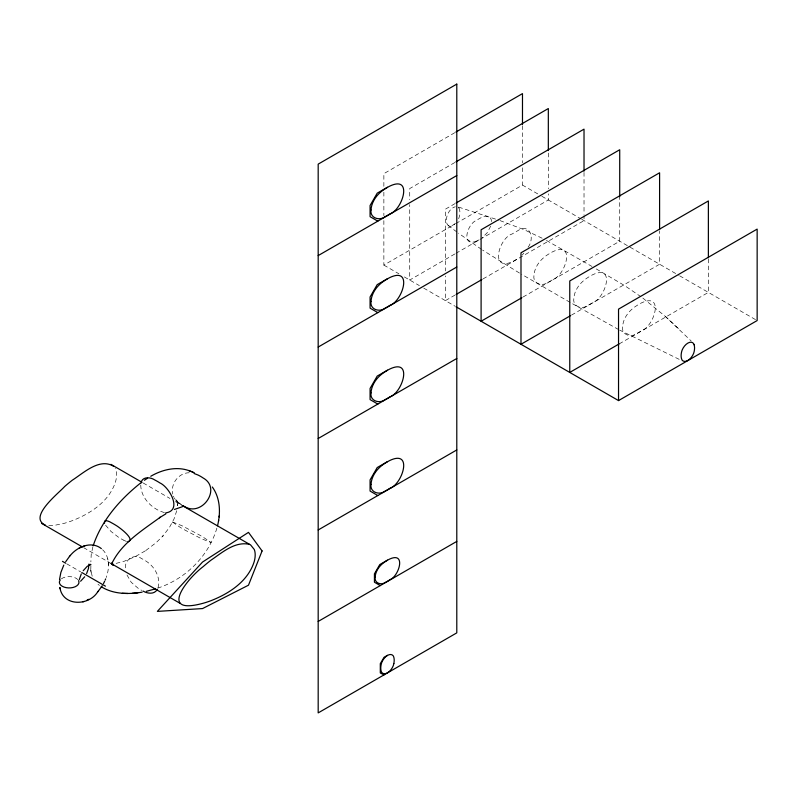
<?xml version="1.0" encoding="UTF-8"?>
<svg xmlns="http://www.w3.org/2000/svg" width="797" height="797" viewBox="0 0 797 797"><rect width="100%" height="100%" fill="white"/><g stroke="black" fill="none" stroke-linecap="round" stroke-linejoin="round"><path stroke-width="0.6" stroke-dasharray="3.98 2.99" d="M140.75 485.034C140.84 494.499 146.977 503.096 154.708 508.137A47.262 27.606 60.6 0 0 159.45 510.867L164.63 512.73M102.604 549.711C110.096 556.784 109.358 569.427 106.19 577.516M177.482 504.501L177.432 505.706L177.173 501.712L175.41 499.699M90.898 565.631L90.788 570.064L92.203 576.251M176.745 510.718L173.955 519.126L169.362 527.574L162.658 536.281L163.066 535.833L156.192 542.618L145.193 550.996L146.15 550.368L135.341 556.575L124.113 561.287L115.854 563.459M92.88 546.812L91.217 554.413L90.868 561.905M216.894 528.102C208.495 556.685 184.814 579.618 156.551 588.505M490.663 226.119L487.385 232.555L482.115 237.845M158.005 587.758C160.904 577.686 154.817 566.816 146.399 561.357A47.262 30.983 67.9 0 0 141.657 558.627C133.757 552.769 123.266 560.53 125.737 569.805M528.052 247.269C535.106 238.253 529.935 222.293 517.213 231.06A56.726 32.757 -60 0 0 512.222 233.939C499.002 237.934 489.497 271.717 512.341 261.745A47.262 27.287 -60 0 0 517.084 259.005L518.847 257.78M523.868 253.227L522.254 254.91M454.788 132.7L383.865 173.646L383.865 187.235M454.838 162.508L409.718 188.56L409.718 199.688M455.077 203.584L445.403 209.173L445.403 270.97M383.865 220.61L383.865 265.102L454.788 224.156M455.864 223.539L522.483 185.073L540.784 195.644M454.838 253.974L409.718 280.026L409.718 204.63M455.914 253.346L548.326 199.997L548.326 193.82M455.077 295.049L445.403 300.628L445.403 275.911M483.012 278.92L584.022 220.61L584.022 215.658M523.001 297.042L619.717 241.212L619.717 196.72M571.489 315.114L659.597 264.245L659.597 230.871M619.189 343.896L708.374 292.399L708.374 259.035M476.795 241.033C460.258 247.718 467.331 223.359 476.686 220.271A41.394 23.9 -60 0 1 481.358 217.581C485.234 214.552 492.177 216.166 491.38 221.974M189.238 472.77C178.687 472.701 170.279 483.958 172.78 494.09M48.786 525.572L54.963 525.253L64.597 523.221A141.378 81.623 -60 0 0 72.288 520.68C90.659 513.547 109.647 501.104 115.675 481.308A21.17 12.224 -60 0 0 115.685 469.483L115.166 468.357M110.006 563.609L110.873 563.738M458.644 207.12L498.802 220.161M499.928 220.56L524.117 229.685L542.339 238.313M126.464 541.462L123.316 540.037M679.203 359.357L619.707 330.137M618.661 329.589L571.19 302.999M181.995 505.109L176.894 501.333L179.843 503.834A47.262 38.475 -52.3 0 0 181.557 504.949M546.423 240.435L592.002 266.467M541.86 196.261L580.614 218.637M581.69 219.255L678.566 275.194M679.642 275.812L757.15 320.563M596.256 268.928L624.38 285.436L640.878 296.673M570.124 302.382L521.517 274.248M383.865 265.102L398.938 273.809M404.318 276.918L419.391 285.615M423.695 288.096L454.918 306.128M143.141 482.962L170.01 498.474M175.38 501.582L181.826 505.298M83.615 547.639L110.484 563.15M66.749 563.828L80.716 571.887M519.445 273.042L482.574 250.079M481.567 249.411L458.414 233.132M448.073 225.431L457.478 232.435M99.436 585.446L97.981 584.281M642.81 298.048L665.326 316.389L691.238 341.056M665.326 316.389L679.343 329.36M175.011 499.151L174.284 497.995M105.563 525.163L110.972 531.42L118.414 537.178A34.032 9.853 42.3 0 0 123.306 540.027M458.942 208.097L459.351 208.953A14.376 8.299 -60 0 1 459.53 215.738L458.942 217.95A9.554 5.519 -60 0 1 458.215 219.514M173.965 497.388L173.397 496.123M177.024 501.423L176.436 500.108L177.761 502.16L177.213 501.702L177.382 503.116L177.034 501.443M126.972 574.956L131.236 582.298L138.011 588.166A56.726 37.18 67.9 0 0 141.746 590.398M176.545 499.918L177.492 502.877M107.695 558.727L108.003 560.042M108.402 563.061L108.502 565.232M584.022 172.401L584.022 214.423M548.326 153.034L548.326 188.879M522.483 125.747L522.483 162.827M522.483 167.778L522.483 185.073M383.865 192.187L383.865 215.668M455.326 223.379A9.554 5.519 -60 0 1 447.406 224.615L446.888 223.449A14.396 8.309 -60 0 1 446.908 216.525L447.406 214.762A9.484 5.479 -60 0 1 455.326 206.762M458.235 207.33A9.484 5.479 -60 0 1 458.962 208.077M479.017 239.857A34.032 19.646 -60 0 1 476.795 241.023M61.339 578.881A9.803 5.659 0 0 1 77.787 579.558M533.93 275.632C532.665 283.742 542.408 286.781 548.037 282.347A47.262 27.287 -60 0 0 552.779 279.608C565.452 275.463 576.171 240.744 552.899 251.663A56.726 32.757 -60 0 0 547.908 254.552C540.585 259.125 534.478 266.756 533.93 275.632M573.81 298.656C572.555 306.765 582.298 309.814 587.917 305.381A47.262 27.287 -60 0 0 592.659 302.641C605.341 298.486 616.051 263.767 592.789 274.696A56.726 32.757 -60 0 0 587.797 277.575C580.475 282.158 574.368 289.779 573.81 298.656M622.587 326.82C621.331 334.929 631.075 337.968 636.693 333.535A47.262 27.287 -60 0 0 641.436 330.795C654.118 326.65 664.828 291.931 641.565 302.86A56.726 32.757 -60 0 0 636.574 305.739C629.241 310.312 623.144 317.943 622.587 326.82M172.55 522.065L179.973 527.216A47.262 3.387 27.1 0 0 184.715 529.955L201.382 538.712L211.115 542.548L203.335 537.248A56.726 4.065 27.1 0 0 198.343 534.369L181.885 525.681L172.6 522.035M91.117 572.515L90.788 570.064L91.117 572.515"/><path stroke-width="1.2" d="M217.521 525.761C220.809 512.889 220.341 498.095 212.311 486.987M59.516 579.499L60.881 572.415L63.79 565.093M218.488 521.248L218.617 520.321M219.075 516.984L219.215 515.918M79.242 579.738L81.274 573.96M140.959 483.271C141.866 476.297 150.424 476.905 154.867 480.023A56.726 33.135 60.6 0 1 159.858 482.912C169.313 487.037 182.692 510.538 165.726 512.889M93.169 545.756C101.508 520.58 119.769 499.669 140.222 483.321M105.174 580.086L105.662 578.911M86.614 573.551L88.497 568.41L88.856 564.137M104.646 581.252L103.49 583.543M157.268 589.352C154.459 594.721 147.375 593.655 143.002 591.045M65.683 561.716L69.558 556.366M102.205 585.785L98.33 591.135M83.207 570.712L87.281 566.278L90.888 564.525L89.902 564.366M84.681 576.789L80.607 581.222M70.226 555.589C77.249 546.742 91.476 540.705 101.358 548.615M60.183 588.784L59.875 587.459C62.574 606.537 88.756 606.258 97.662 591.912M69.409 556.535L70.395 555.389M97.493 592.111L98.479 590.966M144.396 480.282L147.614 478.16M165.866 513.846L159.42 517.771L160.267 517.223C142.633 530.174 121.961 542.777 112.078 563.031L112.228 562.463L113.254 565.302L112.198 564.386M455.864 132.083L522.483 93.618L522.483 124.511M387.491 187.235L377.21 193.163L370.077 205.526L370.077 216.684L377.818 221.158M455.914 161.891L548.326 108.541L548.326 150.563M318.182 255.588L456.791 175.559M456.153 202.966L584.022 129.144L584.022 171.166M387.491 278.691L377.21 284.629L370.077 296.982L370.077 308.15L377.818 312.623M318.182 347.054L456.791 267.025M456.153 294.432L481.936 279.538M387.491 370.157L377.21 376.084L370.077 388.448L370.077 399.606L377.818 404.079M521.935 297.67L481.099 321.241L481.099 229.775L619.717 149.746L619.717 196.72M318.182 438.509L456.791 358.491M570.413 315.732L520.989 344.264L520.989 252.808L659.597 172.78L659.597 229.636M387.491 461.612L377.21 467.55L370.077 479.904L370.077 491.072L377.818 495.545M619.189 343.896L569.765 372.428L569.765 280.962L708.374 200.944L708.374 257.79M318.182 529.975L456.791 449.946M618.532 400.592L757.15 320.563L757.15 229.098L618.532 309.126L618.532 400.592L455.994 306.745M387.491 560.132L379.78 564.575L374.431 573.85L374.431 582.218L380.239 585.576M318.182 621.441L456.791 541.412M387.491 655.333L384.044 657.316L380.299 663.652L380.299 672.987L384.044 674.87M150.753 476.277C162.488 469.433 177.253 465.906 190.284 471.127M79.042 548.216L80.965 547.22M86.913 600.28L88.846 599.284M174.423 509.452L182.453 506.683M83.775 546.055L85.08 545.666M82.808 601.835L84.103 601.446M155.594 588.834L146.339 591.324M101.229 586.682C113.284 594.353 128.466 594.442 142.135 592.161M132.252 593.327L137.851 592.789M122.31 593.287L127.869 593.476M127.789 541.83C136.257 539.858 119.012 527.066 116.023 525.392A41.394 11.975 42.3 0 0 111.351 522.693C109.617 521.467 103.202 518.648 104.527 523.151M45.399 525.143C27.765 517.253 58.689 493.223 64.597 486.568A141.378 81.623 -60 0 1 72.288 480.212C83.735 472.87 99.715 457.508 113.802 466.404M194.07 473.488L198.055 475.042A56.726 46.176 -52.3 0 1 203.046 477.931C222.144 488.461 201.9 517.253 184.585 506.563A47.262 38.475 -52.3 0 1 182.752 505.637M249.521 544.381C235.005 540.974 222.084 552.67 210.906 560.241A141.378 81.623 -60 0 0 203.205 566.597C185.91 579.648 158.553 615.533 203.205 603.249A141.378 81.623 -60 0 0 210.906 600.709C229.267 593.576 248.256 581.133 254.293 561.337A21.17 12.224 -60 0 0 254.293 549.512L250.607 544.939L182.902 505.916M191.121 471.445L194.378 472.8M188.64 470.499L192.784 472.073M111.59 564.047L112.407 564.485M110.913 464.352L142.065 482.344M41.713 523.45L82.549 547.021M111.56 563.768L180.331 603.478M62.455 561.347L65.673 563.21M81.792 572.515L105.433 586.154M694.127 344.762L693.609 343.587A9.484 5.479 -60 0 0 682.063 350.242L681.674 351.567A14.376 8.299 -60 0 0 681.485 358.56L682.073 360.095A9.554 5.519 -60 0 0 693.609 353.43L694.127 351.676A14.396 8.309 -60 0 0 694.107 344.782M78.584 580.674A9.803 5.659 0 0 1 68.482 587.917A9.803 5.659 0 0 1 60.263 579.917M371.013 209.98C369.748 218.089 379.492 221.138 385.12 216.704A47.262 27.287 -60 0 0 389.863 213.965C402.535 209.81 413.245 175.091 389.982 186.02A56.726 32.757 -60 0 0 384.991 188.899C377.668 193.482 371.561 201.103 371.013 209.98M371.013 301.445C369.748 309.555 379.492 312.593 385.12 308.16A47.262 27.287 -60 0 0 389.863 305.42C402.535 301.276 413.245 266.547 389.982 277.476A56.726 32.757 -60 0 0 384.991 280.365C377.668 284.937 371.561 292.569 371.013 301.445M371.013 392.901C369.748 401.011 379.492 404.059 385.12 399.626A47.262 27.287 -60 0 0 389.863 396.886C402.535 392.732 413.245 358.012 389.982 368.941A56.726 32.757 -60 0 0 384.991 371.82C377.668 376.403 371.561 384.024 371.013 392.901M371.013 484.367C369.748 492.476 379.492 495.515 385.12 491.082A47.262 27.287 -60 0 0 389.863 488.342C402.535 484.197 413.245 449.478 389.982 460.397A56.726 32.757 -60 0 0 384.991 463.286C377.668 467.859 371.561 475.49 371.013 484.367M375.128 577.187C374.201 582.966 381.056 585.586 385.27 582.438A34.032 19.646 -60 0 0 390.151 579.568C398.908 576.211 406.38 551.614 389.823 558.986A41.394 23.9 -60 0 0 385.15 561.686C379.87 565.113 375.526 570.732 375.128 577.187M393.867 663.522L393.26 665.744A9.554 5.519 -60 0 1 381.713 672.409L381.205 671.243A14.396 8.309 -60 0 1 381.225 664.319L381.723 662.556A9.484 5.479 -60 0 1 393.27 655.871L393.658 656.748A14.376 8.299 -60 0 1 393.838 663.532M262.083 550.936L248.485 585.197L202.548 608.569L157.368 611.389L202.548 562.034L248.485 532.366L262.083 550.936M456.791 84.103L318.182 164.132L318.182 712.897L456.791 632.868L456.791 84.103M90.519 564.505L90.529 564.495M112.596 564.485L112.297 563.818L112.556 564.485"/></g></svg>
